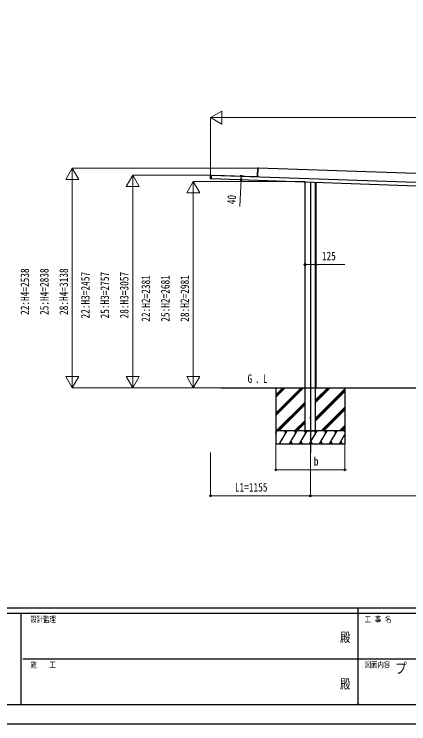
# Model space of a CAD drawing. Units: millimetres, scale not verified. Extents: x -12615 to 12615, y -8910 to 8910.
# Drawn here: x -3992 to 574, y -8910 to -708 of the extents above; entities that cross this region are included whole.
import ezdxf
from ezdxf.enums import TextEntityAlignment as Align

# ---------------------------------------------------------------- set-up
doc = ezdxf.new("R2010")
doc.units = ezdxf.units.MM
doc.header["$LTSCALE"] = 30
doc.header["$PDMODE"] = 32
doc.header["$PDSIZE"] = 15
for name, color, linetype in [('0-2_USER1', 3, 'Continuous'), ('0-3_YKK_11', 7, 'Continuous'), ('0-4_YKK_11E', 7, 'Continuous'), ('0-5_YKK_12', 2, 'Continuous'), ('0-6_YKK_A1', 4, 'Continuous'), ('0-8_YKK_ZWAK', 7, 'Continuous')]:
    doc.layers.add(name, color=color, linetype=linetype)
doc.layers.add('0-7_YKK_D', color=6, linetype='Continuous', lineweight=18)
doc.styles.add('ＭＳ ゴシック', font='')
doc.styles.get('ＭＳ ゴシック').set_extended_font_data('MS Gothic')

msp = doc.modelspace()

# ---------------------------------------------------------------- linework, layer by layer
at = {"layer": '0-3_YKK_11'}
for p, q in [((3571.2, -2652.98), (-1167.92, -2487.49)), ((-1712.91, -2608.54), (3681.74, -2796.93)), ((-1711.51, -2568.56), (3683.13, -2756.95)), ((-1202.39, -2586.34), (-1202.37, -2585.64)), ((-1202.37, -2585.64), (-1202.35, -2585.14)), ((-1202.35, -2585.14), (-1177.67, -2586.01)), ((-1177.87, -2586), (-1177.35, -2585.52)), ((-1177.35, -2585.52), (-1177.07, -2577.51)), ((-1171.4, -2586.73), (-1171.39, -2586.7)), ((-627.44, -2646.45), (-627.44, -5025)), ((-625.84, -5525), (-625.84, -2646.5)), ((-504.04, -5525), (-504.04, -2650.75)), ((-503.64, -2650.77), (-503.64, -5025)), ((-626.54, -5025), (-626.24, -5025))]:
    msp.add_line(p, q, dxfattribs=at)
for points in [[(-1171.41, -2587.43), (-1171.39, -2586.7), (-1167.85, -2485.29), (-1167.83, -2484.79), (-1173.84, -2484.95), (-1177.07, -2577.51)], [(-1675.73, -2569.81), (-1675.72, -2569.51), (-1675.7, -2568.91), (-1675.69, -2568.61), (-1206.35, -2585), (-1206.36, -2585.3), (-1206.38, -2585.9), (-1206.39, -2586.2)], [(-625.84, -5025), (-625.94, -5025), (-626.24, -5025), (-626.24, -2646.49)], [(-502.44, -2650.81), (-502.44, -5025), (-502.74, -5025), (-503.34, -5025), (-503.64, -5025), (-503.94, -5025), (-504.04, -5025)], [(-627.44, -5025), (-627.14, -5025), (-626.54, -5025)]]:
    msp.add_lwpolyline(points, dxfattribs=at)
msp.add_lwpolyline([(-1711.48, -2567.56), (-1712.94, -2609.54), (-1712.96, -2610.04), (-1720.94, -2609.27), (-1719.47, -2567.28), (-1711.46, -2567.07)], close=True, dxfattribs=at)
at = {"layer": '0-4_YKK_11E'}
for p, q in [((-1167.85, -2485.29), (-1173.38, -2485.43)), ((-1720.45, -2608.82), (-1712.94, -2609.54)), ((-1711.48, -2567.56), (-1719.02, -2567.76)), ((-1202.37, -2585.64), (-1171.4, -2586.73)), ((-1177.67, -2586.01), (-1177.46, -2585.89))]:
    msp.add_line(p, q, dxfattribs=at)
for points in [[(-1177.07, -2577.51), (-1176.6, -2577.52), (-1173.38, -2485.43), (-1173.85, -2485.42)], [(-1720.92, -2608.8), (-1720.45, -2608.82), (-1719.02, -2567.76), (-1719.49, -2567.75)], [(-1177.35, -2585.52), (-1176.88, -2585.53), (-1176.6, -2577.52)]]:
    msp.add_lwpolyline(points, dxfattribs=at)
for centre, radius, start, end in [((-1171.32, -2485.25), 2.07, 171.06854, 184.93146), ((-1718.41, -2609.14), 2.07, 171.06854, 184.93146), ((-1716.96, -2567.58), 2.07, 171.06854, 184.93146), ((-1177.85, -2585.23), 0.765, 269.05171, 301.0406), ((-1174.78, -2570.74), 15.54, 259.3054, 261.87346), ((-1177.15, -2587.71), 1.85, 83.82294, 99.58333), ((-1180.12, -2585.65), 3.17, 351.51431, 355.97407), ((-1177.88, -2585.5), 1, 337.89786, 358)]:
    msp.add_arc(centre, radius, start, end, dxfattribs=at)
for centre, ratio, start_param in [((-1184.47, -2586.27), 0.038227, 0), ((-1184.45, -2586.27), 0.061163, 0.0374041)]:
    msp.add_ellipse(centre, major_axis=(13.07, -0.46), ratio=ratio, start_param=start_param, end_param=0.962078, dxfattribs=at)
at = {"layer": '0-5_YKK_12'}
msp.add_line((-564.94, -2656.2), (-564.94, -5775), dxfattribs=at)
at = {"layer": '0-6_YKK_A1'}
for p, q in [((-1602.43, -5025), (4195.98, -5025)), ((-964.94, -5025), (-964.94, -5675)), ((-964.94, -5318.98), (-670.96, -5025)), ((-964.94, -5333.12), (-656.82, -5025)), ((-964.94, -5347.26), (-642.68, -5025)), ((-964.94, -5106.85), (-883.1, -5025)), ((-964.94, -5120.99), (-868.95, -5025)), ((-964.94, -5135.13), (-854.81, -5025)), ((-504.04, -5194.73), (-334.31, -5025)), ((-504.04, -5180.59), (-348.45, -5025)), ((-504.04, -5166.45), (-362.59, -5025)), ((-504.04, -5378.58), (-164.94, -5039.48)), ((-504.04, -5392.72), (-164.94, -5053.62)), ((-504.04, -5406.86), (-164.94, -5067.76)), ((-164.94, -5025), (-164.94, -5675)), ((-958.83, -5525), (-625.84, -5192.01)), ((-944.69, -5525), (-625.84, -5206.15)), ((-930.55, -5525), (-625.84, -5220.3)), ((-438.33, -5525), (-164.94, -5251.61)), ((-424.19, -5525), (-164.94, -5265.75)), ((-410.05, -5525), (-164.94, -5279.9)), ((-746.7, -5525), (-625.84, -5404.14)), ((-732.56, -5525), (-625.84, -5418.28)), ((-718.41, -5525), (-625.84, -5432.43)), ((-226.2, -5525), (-164.94, -5463.74)), ((-212.06, -5525), (-164.94, -5477.88)), ((-197.92, -5525), (-164.94, -5492.03)), ((-164.94, -5525), (-964.94, -5525)), ((-964.94, -5553.94), (-948.23, -5525)), ((-963.23, -5550.98), (-964.94, -5548.02)), ((-920.4, -5675), (-833.79, -5525)), ((-848.79, -5550.98), (-863.8, -5525)), ((-804.92, -5675), (-718.32, -5525)), ((-733.32, -5550.98), (-748.32, -5525)), ((-689.45, -5675), (-602.85, -5525)), ((-617.85, -5550.98), (-632.85, -5525)), ((-625.84, -5525), (-504.04, -5525)), ((-573.98, -5675), (-487.38, -5525)), ((-502.38, -5550.98), (-517.38, -5525)), ((-458.51, -5675), (-371.91, -5525)), ((-386.91, -5550.98), (-401.91, -5525)), ((-343.04, -5675), (-256.44, -5525)), ((-271.44, -5550.98), (-286.44, -5525)), ((-227.57, -5675), (-164.94, -5566.52)), ((-164.94, -5535.45), (-170.97, -5525)), ((-789.93, -5649.02), (-774.93, -5675)), ((-674.45, -5649.02), (-659.45, -5675)), ((-558.98, -5649.02), (-543.99, -5675)), ((-443.51, -5649.02), (-428.52, -5675)), ((-328.04, -5649.02), (-313.05, -5675)), ((-212.57, -5649.02), (-197.58, -5675)), ((-964.94, -5675), (-164.94, -5675))]:
    msp.add_line(p, q, dxfattribs=at)
msp.add_circle((-564.94, -5375), 5, dxfattribs=at)
at = {"layer": '0-7_YKK_D'}
for p, q in [((-1719.89, -1903.87), (-1589.98, -1828.87)), ((-1589.98, -1978.87), (-1589.98, -1828.87)), ((-1719.89, -2606.81), (-1719.89, -1902.87)), ((-1719.89, -1903.87), (-1589.98, -1978.87)), ((-1719.89, -1903.87), (-1460.08, -1903.87)), ((-1569.89, -1903.87), (3540.11, -1903.87)), ((-3319.9, -2487.38), (-3394.9, -2617.29)), ((-1171.92, -2487.38), (-3320.9, -2487.38)), ((-3319.9, -2487.38), (-3244.9, -2617.29)), ((-3319.9, -2487.38), (-3319.9, -2747.19)), ((-3394.9, -2617.29), (-3244.9, -2617.29)), ((-2619.9, -2568.34), (-2694.9, -2698.24)), ((-1719.01, -2568.34), (-2620.9, -2568.34)), ((-2619.9, -2568.34), (-2544.9, -2698.24)), ((-2619.9, -2568.34), (-2619.9, -2828.14)), ((-3319.9, -2637.38), (-3319.9, -4875)), ((-2694.9, -2698.24), (-2544.9, -2698.24)), ((-1919.9, -2643.7), (-1994.9, -2773.6)), ((-626.84, -2643.7), (-1920.9, -2643.7)), ((-1919.9, -2643.7), (-1844.9, -2773.6)), ((-1919.9, -2643.7), (-1919.9, -2903.5)), ((-2619.9, -2718.34), (-2619.9, -4875)), ((-1994.9, -2773.6), (-1844.9, -2773.6)), ((-1919.9, -2793.7), (-1919.9, -4875)), ((-3319.9, -5025), (-3319.9, -4765.19)), ((-2619.9, -5025), (-2619.9, -4765.19)), ((-1919.9, -5025), (-1919.9, -4765.19)), ((-3319.9, -5025), (-3394.9, -4895.1)), ((-3244.9, -4895.1), (-3394.9, -4895.1)), ((-3319.9, -5025), (-3244.9, -4895.1)), ((-2619.9, -5025), (-2694.9, -4895.1)), ((-2544.9, -4895.1), (-2694.9, -4895.1)), ((-2619.9, -5025), (-2544.9, -4895.1)), ((-1919.9, -5025), (-1994.9, -4895.1)), ((-1844.9, -4895.1), (-1994.9, -4895.1)), ((-1919.9, -5025), (-1844.9, -4895.1)), ((-1603.43, -5025), (-3320.9, -5025)), ((-1603.43, -5025), (-2620.9, -5025)), ((-1603.43, -5025), (-1920.9, -5025)), ((-964.94, -5676), (-964.94, -5976)), ((-164.94, -5676), (-164.94, -5976)), ((-1719.89, -5775.5), (-1719.89, -6276)), ((-564.94, -5776), (-564.94, -6276)), ((-564.94, -5776.5), (-564.94, -6276)), ((-964.94, -5975), (-164.94, -5975)), ((-1719.89, -6275), (-564.94, -6275)), ((-564.94, -6275), (3460.86, -6275))]:
    msp.add_line(p, q, dxfattribs=at)
for points in [[(-1363.86, -2580.71), (-1365.77, -2620.66), (-1380.54, -2929.51)], [(-627.44, -3601.99), (-502.44, -3601.99), (-166.64, -3601.99)]]:
    msp.add_lwpolyline(points, dxfattribs=at)
for centre in [(-1365.77, -2620.66), (-1363.86, -2580.71), (-627.44, -3601.99), (-502.44, -3601.99), (-964.94, -5975), (-164.94, -5975), (-1719.89, -6275), (-564.94, -6275), (-564.94, -6275)]:
    msp.add_circle(centre, 12.75, dxfattribs=at)
at = {"layer": '0-8_YKK_ZWAK'}
for p, q in [((11685.06, -7575), (-11714.94, -7575)), ((-14.94, -7575), (-14.94, -8685)), ((-3914.94, -7635), (-11714.94, -7635)), ((-3914.94, -7635), (-3914.94, -8685)), ((-14.94, -7635), (-3914.94, -7635)), ((3885.06, -7635), (-14.94, -7635)), ((-3892.44, -8160), (-14.94, -8160)), ((-14.94, -8160), (3885.06, -8160)), ((-11714.94, -8685), (-3914.94, -8685)), ((-3914.94, -8685), (-14.94, -8685)), ((-14.94, -8685), (3885.06, -8685))]:
    msp.add_line(p, q, dxfattribs=at)
msp.add_lwpolyline([(-12615, -8910), (12615, -8910), (12615, 8910), (-12615, 8910)], close=True, dxfattribs=at)
msp.add_point((-14.94, -8685), dxfattribs=at)

# ---------------------------------------------------------------- texts
at = {"layer": '0-2_USER1', "style": 'ＭＳ ゴシック', "width": 0.8}
for s, height, p in [('G', 98.97, (-1291.06, -4999.69)), ('L', 98.97, (-1113.74, -4999.69)), ('.', 98.97, (-1204.66, -4999.69)), ('プ', 123.2, (416.34, -8366.5))]:
    msp.add_text(s, height=height, dxfattribs=at).set_placement(p, align=Align.BOTTOM_LEFT)
at = {"layer": '0-7_YKK_D', "style": 'ＭＳ ゴシック', "width": 0.8}
for s, rotation, p in [('40', 87.262, (-1399.56, -2908.58)), ('22:H4=2538', 90, (-3789.9, -4184.59)), ('25:H4=2838', 90, (-3564.9, -4184.59)), ('28:H4=3138', 90, (-3339.9, -4184.59)), ('22:H3=2457', 90, (-3089.9, -4225.07)), ('25:H3=2757', 90, (-2864.9, -4225.07)), ('28:H3=3057', 90, (-2639.9, -4225.07)), ('22:H2=2381', 90, (-2389.9, -4262.75)), ('25:H2=2681', 90, (-2164.9, -4262.75)), ('28:H2=2981', 90, (-1939.9, -4262.75))]:
    msp.add_text(s, height=98.97, rotation=rotation, dxfattribs=at).set_placement(p, align=Align.BOTTOM_LEFT)
for s, p in [('125', (-431.44, -3581.99)), ('b', (-525.09, -5955)), ('L1=1155', (-1437.61, -6255))]:
    msp.add_text(s, height=98.97, dxfattribs=at).set_placement(p, align=Align.BOTTOM_LEFT)
at = {"layer": '0-8_YKK_ZWAK', "style": 'ＭＳ ゴシック', "width": 0.8}
for s, height, p in [('設計監理', 65.98, (-3804.94, -7755)), ('工 事 名', 65.98, (63.81, -7755)), ('殿', 110, (-221, -7997.5)), ('施\u3000\u3000工', 65.98, (-3804.94, -8280)), ('図面内容', 65.98, (63.81, -8280)), ('殿', 110, (-221, -8537.5))]:
    msp.add_text(s, height=height, dxfattribs=at).set_placement(p, align=Align.BOTTOM_LEFT)

doc.saveas('drawing.dxf')
